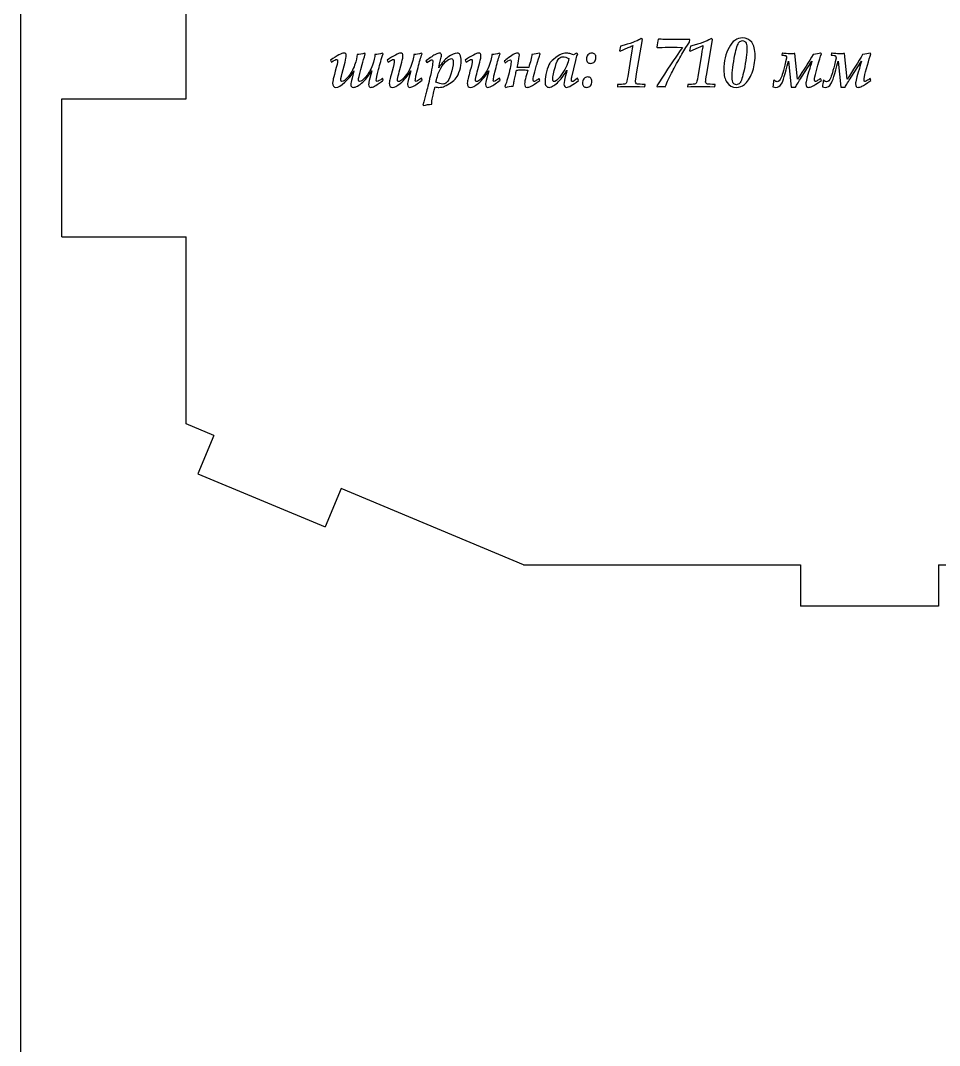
# Model space of a CAD drawing. Header units: millimetres. Extents: x 0 to 148, y -148 to 0.
# Drawn here: x 0 to 33.29, y -74 to -36.88 of the extents above; entities that cross this region are included whole.
import ezdxf

# ---------------------------------------------------------------- set-up
doc = ezdxf.new("R2010")
doc.units = ezdxf.units.MM
doc.linetypes.add('K5LT32768', pattern=[0])
doc.linetypes.add('K5LT_BASIC', pattern=[0])

# ---------------------------------------------------------------- blocks, each defined once
blk = doc.blocks.new('U0')
at = {"color": 5, "linetype": 'K5LT_BASIC', "true_color": 0x0000ff}
blk.add_line((0, 0), (0, -148), dxfattribs=at)

msp = doc.modelspace()

# ---------------------------------------------------------------- linework, layer by layer
at = {"color": 5, "linetype": 'K5LT_BASIC', "true_color": 0x0000ff}
for p, q in [((6, -39.718), (6, -32.654)), ((1.5, -44.718), (1.5, -39.718)), ((1.5, -39.718), (6, -39.718)), ((1.5, -44.718), (6, -44.718)), ((6, -51.493), (6, -44.718)), ((6.998, -51.909), (6, -51.493)), ((6.998, -51.909), (6.42, -53.293)), ((6.42, -53.293), (11.035, -55.218)), ((11.612, -53.834), (11.035, -55.218)), ((18.218, -56.589), (11.612, -53.834)), ((18.218, -56.589), (28.253, -56.589)), ((28.253, -56.589), (28.253, -58.089)), ((33.253, -56.589), (33.253, -58.089)), ((33.253, -56.589), (43.288, -56.589)), ((33.253, -58.089), (28.253, -58.089))]:
    msp.add_line(p, q, dxfattribs=at)
at = {"color": 250, "linetype": 'K5LT32768', "true_color": 0x333333}
for points, knots in [([(21.624, -39.283), (21.624, -39.283), (21.63, -39.194), (21.63, -39.194), (21.77, -39.194), (21.77, -39.194), (21.857, -39.194), (21.911, -39.179), (21.935, -39.15), (21.951, -39.129), (21.972, -39.049), (21.996, -38.909), (21.996, -38.909), (22.127, -38.12), (22.127, -38.12), (22.157, -37.937), (22.175, -37.826), (22.178, -37.787), (22.163, -37.796), (22.11, -37.82), (22.018, -37.862), (22.018, -37.862), (21.719, -37.997), (21.719, -37.997), (21.696, -37.979), (21.696, -37.979), (21.736, -37.81), (21.736, -37.81), (21.867, -37.776), (21.867, -37.776), (22.022, -37.733), (22.154, -37.69), (22.26, -37.646), (22.367, -37.602), (22.442, -37.565), (22.487, -37.535), (22.487, -37.535), (22.532, -37.57), (22.532, -37.57), (22.317, -38.818), (22.317, -38.818), (22.291, -38.969), (22.278, -39.063), (22.278, -39.099), (22.278, -39.134), (22.291, -39.159), (22.318, -39.173), (22.344, -39.187), (22.413, -39.194), (22.524, -39.194), (22.524, -39.194), (22.626, -39.194), (22.626, -39.194), (22.613, -39.283), (22.613, -39.283), (22.338, -39.274), (22.175, -39.27), (22.124, -39.27), (21.936, -39.27), (21.769, -39.274), (21.624, -39.283)], [0, 0, 0, 0, 0.043478, 0.043478, 0.086957, 0.086957, 0.086957, 0.130435, 0.130435, 0.130435, 0.173913, 0.173913, 0.173913, 0.217391, 0.217391, 0.217391, 0.26087, 0.26087, 0.26087, 0.304348, 0.304348, 0.304348, 0.347826, 0.347826, 0.391304, 0.391304, 0.434783, 0.434783, 0.478261, 0.478261, 0.478261, 0.521739, 0.521739, 0.521739, 0.565217, 0.565217, 0.565217, 0.608696, 0.608696, 0.652174, 0.652174, 0.652174, 0.695652, 0.695652, 0.695652, 0.73913, 0.73913, 0.73913, 0.782609, 0.782609, 0.782609, 0.826087, 0.826087, 0.869565, 0.869565, 0.869565, 0.913043, 0.913043, 0.913043, 1, 1, 1, 1]), ([(23.065, -39.278), (23.065, -39.278), (23.049, -39.248), (23.049, -39.248), (23.323, -38.824), (23.323, -38.824), (23.653, -38.333), (23.87, -38.01), (23.976, -37.855), (23.699, -37.852), (23.531, -37.85), (23.472, -37.85), (23.312, -37.85), (23.174, -37.855), (23.059, -37.865), (23.059, -37.865), (23.046, -37.849), (23.046, -37.849), (23.071, -37.724), (23.088, -37.632), (23.096, -37.57), (23.096, -37.57), (23.109, -37.555), (23.109, -37.555), (23.168, -37.56), (23.24, -37.563), (23.326, -37.566), (23.326, -37.566), (23.56, -37.571), (23.56, -37.571), (23.631, -37.571), (23.858, -37.57), (24.243, -37.568), (24.243, -37.568), (24.237, -37.661), (24.237, -37.661), (24.202, -37.702), (24.134, -37.807), (24.033, -37.975), (23.932, -38.147), (23.83, -38.324), (23.731, -38.506), (23.662, -38.629), (23.577, -38.797), (23.475, -39.008), (23.431, -39.099), (23.392, -39.188), (23.358, -39.278), (23.358, -39.278), (23.331, -39.276), (23.331, -39.276), (23.148, -39.27), (23.148, -39.27), (23.122, -39.27), (23.094, -39.272), (23.065, -39.278)], [0, 0, 0, 0, 0.05, 0.05, 0.1, 0.1, 0.1, 0.15, 0.15, 0.15, 0.2, 0.2, 0.2, 0.25, 0.25, 0.25, 0.3, 0.3, 0.3, 0.35, 0.35, 0.35, 0.4, 0.4, 0.4, 0.45, 0.45, 0.45, 0.5, 0.5, 0.5, 0.55, 0.55, 0.55, 0.6, 0.6, 0.6, 0.65, 0.65, 0.65, 0.7, 0.7, 0.7, 0.75, 0.75, 0.75, 0.8, 0.8, 0.8, 0.85, 0.85, 0.9, 0.9, 0.9, 1, 1, 1, 1]), ([(24.164, -39.283), (24.164, -39.283), (24.17, -39.194), (24.17, -39.194), (24.31, -39.194), (24.31, -39.194), (24.397, -39.194), (24.452, -39.179), (24.475, -39.15), (24.491, -39.129), (24.512, -39.049), (24.536, -38.909), (24.536, -38.909), (24.667, -38.12), (24.667, -38.12), (24.697, -37.937), (24.715, -37.826), (24.718, -37.787), (24.703, -37.796), (24.65, -37.82), (24.558, -37.862), (24.558, -37.862), (24.259, -37.997), (24.259, -37.997), (24.236, -37.979), (24.236, -37.979), (24.276, -37.81), (24.276, -37.81), (24.407, -37.776), (24.407, -37.776), (24.562, -37.733), (24.694, -37.69), (24.8, -37.646), (24.907, -37.602), (24.982, -37.565), (25.027, -37.535), (25.027, -37.535), (25.073, -37.57), (25.073, -37.57), (24.857, -38.818), (24.857, -38.818), (24.831, -38.969), (24.818, -39.063), (24.818, -39.099), (24.818, -39.134), (24.831, -39.159), (24.858, -39.173), (24.884, -39.187), (24.953, -39.194), (25.064, -39.194), (25.064, -39.194), (25.167, -39.194), (25.167, -39.194), (25.153, -39.283), (25.153, -39.283), (24.878, -39.274), (24.715, -39.27), (24.664, -39.27), (24.476, -39.27), (24.309, -39.274), (24.164, -39.283)], [0, 0, 0, 0, 0.043478, 0.043478, 0.086957, 0.086957, 0.086957, 0.130435, 0.130435, 0.130435, 0.173913, 0.173913, 0.173913, 0.217391, 0.217391, 0.217391, 0.26087, 0.26087, 0.26087, 0.304348, 0.304348, 0.304348, 0.347826, 0.347826, 0.391304, 0.391304, 0.434783, 0.434783, 0.478261, 0.478261, 0.478261, 0.521739, 0.521739, 0.521739, 0.565217, 0.565217, 0.565217, 0.608696, 0.608696, 0.652174, 0.652174, 0.652174, 0.695652, 0.695652, 0.695652, 0.73913, 0.73913, 0.73913, 0.782609, 0.782609, 0.782609, 0.826087, 0.826087, 0.869565, 0.869565, 0.869565, 0.913043, 0.913043, 0.913043, 1, 1, 1, 1]), ([(25.481, -38.673), (25.481, -38.355), (25.543, -38.082), (25.667, -37.855), (25.79, -37.628), (25.952, -37.515), (26.153, -37.515), (26.294, -37.515), (26.406, -37.567), (26.487, -37.671), (26.569, -37.775), (26.609, -37.939), (26.609, -38.161), (26.609, -38.383), (26.572, -38.59), (26.499, -38.781), (26.425, -38.972), (26.334, -39.112), (26.224, -39.201), (26.142, -39.269), (26.043, -39.303), (25.928, -39.303), (25.782, -39.303), (25.669, -39.241), (25.586, -39.117), (25.516, -39.013), (25.481, -38.866), (25.481, -38.673)], [0, 0, 0, 0, 0.1, 0.1, 0.1, 0.2, 0.2, 0.2, 0.3, 0.3, 0.3, 0.4, 0.4, 0.4, 0.5, 0.5, 0.5, 0.6, 0.6, 0.6, 0.7, 0.7, 0.7, 0.8, 0.8, 0.8, 1, 1, 1, 1]), ([(25.779, -38.941), (25.779, -39.041), (25.792, -39.11), (25.82, -39.149), (25.847, -39.187), (25.884, -39.206), (25.932, -39.206), (25.981, -39.206), (26.021, -39.187), (26.055, -39.148), (26.107, -39.089), (26.158, -38.932), (26.21, -38.678), (26.278, -38.345), (26.312, -38.071), (26.312, -37.856), (26.312, -37.772), (26.297, -37.71), (26.267, -37.671), (26.237, -37.631), (26.198, -37.611), (26.151, -37.611), (26.106, -37.611), (26.068, -37.63), (26.036, -37.667), (25.978, -37.733), (25.925, -37.886), (25.878, -38.126), (25.812, -38.464), (25.779, -38.736), (25.779, -38.941)], [0, 0, 0, 0, 0.090909, 0.090909, 0.090909, 0.181818, 0.181818, 0.181818, 0.272727, 0.272727, 0.272727, 0.363636, 0.363636, 0.363636, 0.454545, 0.454545, 0.454545, 0.545455, 0.545455, 0.545455, 0.636364, 0.636364, 0.636364, 0.727273, 0.727273, 0.727273, 0.818182, 0.818182, 0.818182, 1, 1, 1, 1]), ([(12.837, -38.113), (12.923, -38.11), (13.014, -38.093), (13.111, -38.063), (13.111, -38.063), (13.133, -38.087), (13.133, -38.087), (13.075, -38.264), (13.02, -38.455), (12.915, -38.865), (12.889, -38.993), (12.889, -39.043), (12.889, -39.073), (12.901, -39.087), (12.926, -39.087), (12.959, -39.087), (13.021, -39.05), (13.111, -38.975), (13.111, -38.975), (13.133, -39.046), (13.133, -39.046), (13.125, -39.051), (13.1, -39.07), (13.06, -39.1), (12.957, -39.177), (12.879, -39.23), (12.827, -39.259), (12.774, -39.288), (12.728, -39.303), (12.688, -39.303), (12.636, -39.303), (12.61, -39.268), (12.61, -39.199), (12.61, -39.157), (12.624, -39.082), (12.653, -38.974), (12.653, -38.974), (12.724, -38.702), (12.724, -38.702), (12.647, -38.847), (12.539, -38.983), (12.401, -39.111), (12.262, -39.239), (12.147, -39.303), (12.055, -39.303), (11.996, -39.303), (11.965, -39.268), (11.965, -39.199), (11.965, -39.157), (11.98, -39.082), (12.009, -38.974), (12.009, -38.974), (12.08, -38.702), (12.08, -38.702), (11.998, -38.856), (11.889, -38.994), (11.753, -39.118), (11.615, -39.241), (11.506, -39.303), (11.423, -39.303), (11.346, -39.303), (11.307, -39.25), (11.307, -39.145), (11.307, -39.109), (11.311, -39.071), (11.321, -39.032), (11.33, -38.992), (11.358, -38.889), (11.404, -38.722), (11.46, -38.512), (11.488, -38.385), (11.488, -38.34), (11.488, -38.306), (11.476, -38.289), (11.453, -38.289), (11.427, -38.289), (11.363, -38.323), (11.263, -38.389), (11.263, -38.389), (11.233, -38.318), (11.233, -38.318), (11.469, -38.148), (11.631, -38.063), (11.718, -38.063), (11.774, -38.063), (11.802, -38.096), (11.802, -38.162), (11.802, -38.204), (11.787, -38.279), (11.758, -38.389), (11.758, -38.389), (11.684, -38.659), (11.684, -38.659), (11.631, -38.857), (11.604, -38.984), (11.604, -39.04), (11.604, -39.077), (11.618, -39.095), (11.646, -39.095), (11.69, -39.095), (11.763, -39.037), (11.864, -38.921), (11.966, -38.805), (12.046, -38.665), (12.104, -38.5), (12.161, -38.336), (12.191, -38.207), (12.194, -38.113), (12.28, -38.11), (12.372, -38.093), (12.47, -38.063), (12.47, -38.063), (12.491, -38.087), (12.491, -38.087), (12.444, -38.23), (12.405, -38.359), (12.374, -38.474), (12.374, -38.474), (12.324, -38.659), (12.324, -38.659), (12.27, -38.858), (12.243, -38.985), (12.243, -39.041), (12.243, -39.077), (12.258, -39.095), (12.285, -39.095), (12.329, -39.095), (12.403, -39.037), (12.505, -38.922), (12.607, -38.807), (12.687, -38.668), (12.746, -38.503), (12.804, -38.338), (12.835, -38.208), (12.837, -38.113)], [0, 0, 0, 0, 0.021739, 0.021739, 0.021739, 0.043478, 0.043478, 0.043478, 0.065217, 0.065217, 0.086957, 0.086957, 0.086957, 0.108696, 0.108696, 0.108696, 0.130435, 0.130435, 0.130435, 0.152174, 0.152174, 0.152174, 0.173913, 0.173913, 0.173913, 0.195652, 0.195652, 0.195652, 0.217391, 0.217391, 0.217391, 0.23913, 0.23913, 0.23913, 0.26087, 0.26087, 0.26087, 0.282609, 0.282609, 0.282609, 0.304348, 0.304348, 0.304348, 0.326087, 0.326087, 0.326087, 0.347826, 0.347826, 0.347826, 0.369565, 0.369565, 0.369565, 0.391304, 0.391304, 0.391304, 0.413043, 0.413043, 0.413043, 0.434783, 0.434783, 0.434783, 0.456522, 0.456522, 0.456522, 0.478261, 0.478261, 0.478261, 0.5, 0.5, 0.5, 0.521739, 0.521739, 0.521739, 0.543478, 0.543478, 0.543478, 0.565217, 0.565217, 0.565217, 0.586957, 0.586957, 0.586957, 0.608696, 0.608696, 0.608696, 0.630435, 0.630435, 0.630435, 0.652174, 0.652174, 0.652174, 0.673913, 0.673913, 0.673913, 0.695652, 0.695652, 0.695652, 0.717391, 0.717391, 0.717391, 0.73913, 0.73913, 0.73913, 0.76087, 0.76087, 0.76087, 0.782609, 0.782609, 0.782609, 0.804348, 0.804348, 0.804348, 0.826087, 0.826087, 0.826087, 0.847826, 0.847826, 0.847826, 0.869565, 0.869565, 0.869565, 0.891304, 0.891304, 0.891304, 0.913043, 0.913043, 0.913043, 0.934783, 0.934783, 0.934783, 0.956522, 0.956522, 0.956522, 1, 1, 1, 1]), ([(13.318, -38.391), (13.318, -38.391), (13.288, -38.32), (13.288, -38.32), (13.399, -38.239), (13.497, -38.176), (13.58, -38.131), (13.664, -38.086), (13.727, -38.063), (13.771, -38.063), (13.799, -38.063), (13.82, -38.071), (13.834, -38.086), (13.848, -38.101), (13.856, -38.126), (13.856, -38.162), (13.856, -38.204), (13.841, -38.28), (13.811, -38.389), (13.811, -38.389), (13.737, -38.659), (13.737, -38.659), (13.71, -38.761), (13.687, -38.858), (13.669, -38.951), (13.661, -38.991), (13.657, -39.021), (13.657, -39.04), (13.657, -39.058), (13.66, -39.072), (13.668, -39.081), (13.677, -39.09), (13.687, -39.095), (13.7, -39.095), (13.718, -39.095), (13.74, -39.086), (13.768, -39.068), (13.811, -39.041), (13.866, -38.985), (13.932, -38.903), (13.999, -38.821), (14.056, -38.729), (14.105, -38.628), (14.153, -38.527), (14.189, -38.429), (14.212, -38.336), (14.236, -38.242), (14.249, -38.168), (14.254, -38.114), (14.337, -38.111), (14.427, -38.094), (14.524, -38.063), (14.524, -38.063), (14.545, -38.088), (14.545, -38.088), (14.503, -38.217), (14.455, -38.381), (14.4, -38.583), (14.334, -38.826), (14.302, -38.98), (14.302, -39.043), (14.302, -39.073), (14.314, -39.087), (14.339, -39.087), (14.349, -39.087), (14.364, -39.081), (14.386, -39.069), (14.436, -39.04), (14.483, -39.008), (14.524, -38.973), (14.524, -38.973), (14.549, -39.044), (14.549, -39.044), (14.323, -39.207), (14.323, -39.207), (14.261, -39.248), (14.214, -39.274), (14.182, -39.286), (14.15, -39.297), (14.124, -39.303), (14.101, -39.303), (14.076, -39.303), (14.057, -39.294), (14.028, -39.259), (14.021, -39.233), (14.021, -39.199), (14.021, -39.157), (14.035, -39.083), (14.064, -38.974), (14.064, -38.974), (14.137, -38.703), (14.137, -38.703), (14.036, -38.885), (13.907, -39.039), (13.751, -39.167), (13.64, -39.258), (13.548, -39.303), (13.476, -39.303), (13.44, -39.303), (13.412, -39.291), (13.391, -39.267), (13.37, -39.242), (13.36, -39.203), (13.36, -39.149), (13.36, -39.12), (13.363, -39.092), (13.368, -39.064), (13.375, -39.027), (13.393, -38.957), (13.422, -38.853), (13.422, -38.853), (13.458, -38.721), (13.458, -38.721), (13.514, -38.519), (13.542, -38.392), (13.542, -38.343), (13.542, -38.326), (13.539, -38.314), (13.532, -38.305), (13.525, -38.296), (13.517, -38.292), (13.506, -38.292), (13.481, -38.292), (13.418, -38.325), (13.318, -38.391)], [0, 0, 0, 0, 0.023256, 0.023256, 0.023256, 0.046512, 0.046512, 0.046512, 0.069767, 0.069767, 0.069767, 0.093023, 0.093023, 0.093023, 0.116279, 0.116279, 0.116279, 0.139535, 0.139535, 0.139535, 0.162791, 0.162791, 0.162791, 0.186047, 0.186047, 0.186047, 0.209302, 0.209302, 0.209302, 0.232558, 0.232558, 0.232558, 0.255814, 0.255814, 0.255814, 0.27907, 0.27907, 0.27907, 0.302326, 0.302326, 0.302326, 0.325581, 0.325581, 0.325581, 0.348837, 0.348837, 0.348837, 0.372093, 0.372093, 0.372093, 0.395349, 0.395349, 0.395349, 0.418605, 0.418605, 0.418605, 0.44186, 0.44186, 0.44186, 0.465116, 0.465116, 0.465116, 0.488372, 0.488372, 0.488372, 0.511628, 0.511628, 0.511628, 0.534884, 0.534884, 0.534884, 0.55814, 0.55814, 0.581395, 0.581395, 0.581395, 0.604651, 0.604651, 0.604651, 0.627907, 0.627907, 0.627907, 0.651163, 0.651163, 0.674419, 0.674419, 0.674419, 0.697674, 0.697674, 0.697674, 0.72093, 0.72093, 0.72093, 0.744186, 0.744186, 0.744186, 0.767442, 0.767442, 0.767442, 0.790698, 0.790698, 0.790698, 0.813953, 0.813953, 0.813953, 0.837209, 0.837209, 0.837209, 0.860465, 0.860465, 0.860465, 0.883721, 0.883721, 0.883721, 0.906977, 0.906977, 0.906977, 0.930233, 0.930233, 0.930233, 0.953488, 0.953488, 0.953488, 1, 1, 1, 1]), ([(14.603, -39.963), (14.603, -39.963), (14.577, -39.943), (14.577, -39.943), (14.621, -39.791), (14.657, -39.658), (14.686, -39.543), (14.712, -39.444), (14.758, -39.259), (14.821, -38.987), (14.899, -38.654), (14.938, -38.441), (14.938, -38.346), (14.938, -38.318), (14.927, -38.305), (14.906, -38.305), (14.879, -38.305), (14.817, -38.339), (14.717, -38.408), (14.717, -38.408), (14.684, -38.345), (14.684, -38.345), (14.852, -38.22), (14.968, -38.142), (15.032, -38.11), (15.096, -38.079), (15.147, -38.063), (15.185, -38.063), (15.205, -38.063), (15.221, -38.07), (15.232, -38.084), (15.244, -38.098), (15.25, -38.116), (15.25, -38.141), (15.25, -38.158), (15.247, -38.18), (15.242, -38.206), (15.242, -38.206), (15.184, -38.455), (15.184, -38.455), (15.149, -38.59), (15.149, -38.59), (15.263, -38.419), (15.374, -38.293), (15.484, -38.212), (15.618, -38.113), (15.731, -38.063), (15.822, -38.063), (15.863, -38.063), (15.894, -38.08), (15.914, -38.114), (15.95, -38.175), (15.968, -38.251), (15.968, -38.342), (15.968, -38.446), (15.949, -38.559), (15.91, -38.683), (15.871, -38.806), (15.829, -38.899), (15.783, -38.96), (15.737, -39.023), (15.675, -39.079), (15.596, -39.131), (15.517, -39.183), (15.438, -39.227), (15.36, -39.264), (15.308, -39.29), (15.241, -39.303), (15.16, -39.303), (15.117, -39.303), (15.072, -39.297), (15.025, -39.286), (15.025, -39.286), (14.991, -39.402), (14.991, -39.402), (14.976, -39.454), (14.954, -39.545), (14.924, -39.677), (14.915, -39.718), (14.908, -39.756), (14.904, -39.789), (14.899, -39.824), (14.897, -39.863), (14.896, -39.91), (14.786, -39.918), (14.688, -39.935), (14.603, -39.963)], [0, 0, 0, 0, 0.033333, 0.033333, 0.033333, 0.066667, 0.066667, 0.066667, 0.1, 0.1, 0.1, 0.133333, 0.133333, 0.133333, 0.166667, 0.166667, 0.166667, 0.2, 0.2, 0.2, 0.233333, 0.233333, 0.233333, 0.266667, 0.266667, 0.266667, 0.3, 0.3, 0.3, 0.333333, 0.333333, 0.333333, 0.366667, 0.366667, 0.366667, 0.4, 0.4, 0.4, 0.433333, 0.433333, 0.466667, 0.466667, 0.466667, 0.5, 0.5, 0.5, 0.533333, 0.533333, 0.533333, 0.566667, 0.566667, 0.566667, 0.6, 0.6, 0.6, 0.633333, 0.633333, 0.633333, 0.666667, 0.666667, 0.666667, 0.7, 0.7, 0.7, 0.733333, 0.733333, 0.733333, 0.766667, 0.766667, 0.766667, 0.8, 0.8, 0.8, 0.833333, 0.833333, 0.833333, 0.866667, 0.866667, 0.866667, 0.9, 0.9, 0.9, 0.933333, 0.933333, 0.933333, 1, 1, 1, 1]), ([(16.143, -38.391), (16.143, -38.391), (16.113, -38.32), (16.113, -38.32), (16.225, -38.239), (16.322, -38.176), (16.406, -38.131), (16.489, -38.086), (16.553, -38.063), (16.597, -38.063), (16.625, -38.063), (16.646, -38.071), (16.66, -38.086), (16.674, -38.101), (16.681, -38.126), (16.681, -38.162), (16.681, -38.204), (16.666, -38.28), (16.636, -38.389), (16.636, -38.389), (16.563, -38.659), (16.563, -38.659), (16.535, -38.761), (16.512, -38.858), (16.494, -38.951), (16.486, -38.991), (16.482, -39.021), (16.482, -39.04), (16.482, -39.058), (16.486, -39.072), (16.494, -39.081), (16.502, -39.09), (16.512, -39.095), (16.526, -39.095), (16.543, -39.095), (16.565, -39.086), (16.593, -39.068), (16.636, -39.041), (16.691, -38.985), (16.757, -38.903), (16.824, -38.821), (16.882, -38.729), (16.93, -38.628), (16.978, -38.527), (17.014, -38.429), (17.038, -38.336), (17.061, -38.242), (17.075, -38.168), (17.079, -38.114), (17.163, -38.111), (17.253, -38.094), (17.349, -38.063), (17.349, -38.063), (17.37, -38.088), (17.37, -38.088), (17.328, -38.217), (17.28, -38.381), (17.225, -38.583), (17.16, -38.826), (17.127, -38.98), (17.127, -39.043), (17.127, -39.073), (17.139, -39.087), (17.164, -39.087), (17.174, -39.087), (17.19, -39.081), (17.211, -39.069), (17.262, -39.04), (17.308, -39.008), (17.349, -38.973), (17.349, -38.973), (17.374, -39.044), (17.374, -39.044), (17.148, -39.207), (17.148, -39.207), (17.086, -39.248), (17.039, -39.274), (17.008, -39.286), (16.976, -39.297), (16.949, -39.303), (16.926, -39.303), (16.901, -39.303), (16.882, -39.294), (16.853, -39.259), (16.846, -39.233), (16.846, -39.199), (16.846, -39.157), (16.86, -39.083), (16.889, -38.974), (16.889, -38.974), (16.962, -38.703), (16.962, -38.703), (16.861, -38.885), (16.733, -39.039), (16.577, -39.167), (16.465, -39.258), (16.373, -39.303), (16.302, -39.303), (16.265, -39.303), (16.237, -39.291), (16.216, -39.267), (16.195, -39.242), (16.185, -39.203), (16.185, -39.149), (16.185, -39.12), (16.188, -39.092), (16.194, -39.064), (16.2, -39.027), (16.218, -38.957), (16.247, -38.853), (16.247, -38.853), (16.283, -38.721), (16.283, -38.721), (16.339, -38.519), (16.367, -38.392), (16.367, -38.343), (16.367, -38.326), (16.364, -38.314), (16.357, -38.305), (16.351, -38.296), (16.342, -38.292), (16.331, -38.292), (16.307, -38.292), (16.244, -38.325), (16.143, -38.391)], [0, 0, 0, 0, 0.023256, 0.023256, 0.023256, 0.046512, 0.046512, 0.046512, 0.069767, 0.069767, 0.069767, 0.093023, 0.093023, 0.093023, 0.116279, 0.116279, 0.116279, 0.139535, 0.139535, 0.139535, 0.162791, 0.162791, 0.162791, 0.186047, 0.186047, 0.186047, 0.209302, 0.209302, 0.209302, 0.232558, 0.232558, 0.232558, 0.255814, 0.255814, 0.255814, 0.27907, 0.27907, 0.27907, 0.302326, 0.302326, 0.302326, 0.325581, 0.325581, 0.325581, 0.348837, 0.348837, 0.348837, 0.372093, 0.372093, 0.372093, 0.395349, 0.395349, 0.395349, 0.418605, 0.418605, 0.418605, 0.44186, 0.44186, 0.44186, 0.465116, 0.465116, 0.465116, 0.488372, 0.488372, 0.488372, 0.511628, 0.511628, 0.511628, 0.534884, 0.534884, 0.534884, 0.55814, 0.55814, 0.581395, 0.581395, 0.581395, 0.604651, 0.604651, 0.604651, 0.627907, 0.627907, 0.627907, 0.651163, 0.651163, 0.674419, 0.674419, 0.674419, 0.697674, 0.697674, 0.697674, 0.72093, 0.72093, 0.72093, 0.744186, 0.744186, 0.744186, 0.767442, 0.767442, 0.767442, 0.790698, 0.790698, 0.790698, 0.813953, 0.813953, 0.813953, 0.837209, 0.837209, 0.837209, 0.860465, 0.860465, 0.860465, 0.883721, 0.883721, 0.883721, 0.906977, 0.906977, 0.906977, 0.930233, 0.930233, 0.930233, 0.953488, 0.953488, 0.953488, 1, 1, 1, 1]), ([(18.379, -38.684), (18.321, -38.675), (18.248, -38.67), (18.161, -38.67), (18.088, -38.67), (18.024, -38.675), (17.968, -38.684), (17.954, -38.739), (17.941, -38.798), (17.929, -38.864), (17.92, -38.913), (17.905, -38.983), (17.885, -39.073), (17.871, -39.136), (17.86, -39.197), (17.852, -39.255), (17.746, -39.262), (17.655, -39.278), (17.58, -39.303), (17.58, -39.303), (17.549, -39.271), (17.549, -39.271), (17.585, -39.182), (17.616, -39.085), (17.645, -38.977), (17.645, -38.977), (17.676, -38.864), (17.676, -38.864), (17.741, -38.618), (17.773, -38.444), (17.773, -38.345), (17.773, -38.32), (17.764, -38.307), (17.745, -38.307), (17.73, -38.307), (17.702, -38.32), (17.659, -38.345), (17.616, -38.37), (17.582, -38.393), (17.558, -38.414), (17.558, -38.414), (17.526, -38.347), (17.526, -38.347), (17.534, -38.342), (17.567, -38.317), (17.625, -38.271), (17.804, -38.132), (17.928, -38.063), (18, -38.063), (18.047, -38.063), (18.071, -38.088), (18.071, -38.135), (18.071, -38.179), (18.051, -38.297), (18.01, -38.489), (18.01, -38.489), (17.989, -38.58), (17.989, -38.58), (18.093, -38.586), (18.164, -38.589), (18.2, -38.589), (18.2, -38.589), (18.41, -38.587), (18.41, -38.587), (18.472, -38.382), (18.51, -38.223), (18.524, -38.108), (18.644, -38.098), (18.734, -38.083), (18.796, -38.063), (18.796, -38.063), (18.828, -38.092), (18.828, -38.092), (18.81, -38.136), (18.79, -38.194), (18.769, -38.267), (18.769, -38.267), (18.73, -38.391), (18.73, -38.391), (18.715, -38.436), (18.704, -38.472), (18.697, -38.497), (18.697, -38.497), (18.629, -38.735), (18.629, -38.735), (18.591, -38.865), (18.573, -38.968), (18.573, -39.043), (18.573, -39.074), (18.582, -39.09), (18.6, -39.09), (18.619, -39.09), (18.651, -39.075), (18.696, -39.046), (18.741, -39.018), (18.771, -38.995), (18.786, -38.978), (18.786, -38.978), (18.817, -39.052), (18.817, -39.052), (18.661, -39.165), (18.554, -39.235), (18.496, -39.262), (18.438, -39.289), (18.389, -39.303), (18.351, -39.303), (18.291, -39.303), (18.261, -39.259), (18.261, -39.169), (18.261, -39.116), (18.277, -39.032), (18.31, -38.918), (18.31, -38.918), (18.35, -38.781), (18.35, -38.781), (18.362, -38.739), (18.372, -38.707), (18.379, -38.684)], [0, 0, 0, 0, 0.025, 0.025, 0.025, 0.05, 0.05, 0.05, 0.075, 0.075, 0.075, 0.1, 0.1, 0.1, 0.125, 0.125, 0.125, 0.15, 0.15, 0.15, 0.175, 0.175, 0.175, 0.2, 0.2, 0.2, 0.225, 0.225, 0.225, 0.25, 0.25, 0.25, 0.275, 0.275, 0.275, 0.3, 0.3, 0.3, 0.325, 0.325, 0.325, 0.35, 0.35, 0.35, 0.375, 0.375, 0.375, 0.4, 0.4, 0.4, 0.425, 0.425, 0.425, 0.45, 0.45, 0.45, 0.475, 0.475, 0.475, 0.5, 0.5, 0.5, 0.525, 0.525, 0.525, 0.55, 0.55, 0.55, 0.575, 0.575, 0.575, 0.6, 0.6, 0.6, 0.625, 0.625, 0.625, 0.65, 0.65, 0.65, 0.675, 0.675, 0.675, 0.7, 0.7, 0.7, 0.725, 0.725, 0.725, 0.75, 0.75, 0.75, 0.775, 0.775, 0.775, 0.8, 0.8, 0.8, 0.825, 0.825, 0.825, 0.85, 0.85, 0.85, 0.875, 0.875, 0.875, 0.9, 0.9, 0.9, 0.925, 0.925, 0.925, 0.95, 0.95, 0.95, 1, 1, 1, 1]), ([(20.183, -38.971), (20.183, -38.971), (20.21, -39.051), (20.21, -39.051), (20.004, -39.219), (19.859, -39.303), (19.776, -39.303), (19.749, -39.303), (19.729, -39.294), (19.715, -39.277), (19.696, -39.253), (19.687, -39.223), (19.687, -39.187), (19.687, -39.138), (19.716, -38.998), (19.774, -38.768), (19.774, -38.768), (19.796, -38.68), (19.796, -38.68), (19.695, -38.839), (19.626, -38.942), (19.587, -38.989), (19.522, -39.068), (19.461, -39.132), (19.404, -39.178), (19.346, -39.224), (19.289, -39.259), (19.232, -39.282), (19.198, -39.296), (19.169, -39.303), (19.145, -39.303), (19.101, -39.303), (19.065, -39.286), (19.04, -39.252), (19.014, -39.218), (19.002, -39.162), (19.002, -39.082), (19.002, -38.987), (19.019, -38.873), (19.055, -38.739), (19.091, -38.607), (19.13, -38.503), (19.17, -38.431), (19.192, -38.393), (19.237, -38.346), (19.306, -38.292), (19.438, -38.187), (19.532, -38.124), (19.586, -38.099), (19.64, -38.075), (19.699, -38.063), (19.762, -38.063), (19.808, -38.063), (19.853, -38.069), (19.898, -38.079), (19.942, -38.089), (19.986, -38.105), (20.029, -38.126), (20.029, -38.126), (20.144, -38.063), (20.144, -38.063), (20.185, -38.088), (20.185, -38.088), (20.178, -38.104), (20.17, -38.129), (20.159, -38.165), (20.159, -38.165), (20.112, -38.331), (20.112, -38.331), (19.973, -38.928), (19.973, -38.928), (19.96, -38.98), (19.954, -39.021), (19.954, -39.049), (19.954, -39.078), (19.964, -39.092), (19.984, -39.092), (20.02, -39.092), (20.086, -39.052), (20.183, -38.971)], [0, 0, 0, 0, 0.035714, 0.035714, 0.035714, 0.071429, 0.071429, 0.071429, 0.107143, 0.107143, 0.107143, 0.142857, 0.142857, 0.142857, 0.178571, 0.178571, 0.178571, 0.214286, 0.214286, 0.214286, 0.25, 0.25, 0.25, 0.285714, 0.285714, 0.285714, 0.321429, 0.321429, 0.321429, 0.357143, 0.357143, 0.357143, 0.392857, 0.392857, 0.392857, 0.428571, 0.428571, 0.428571, 0.464286, 0.464286, 0.464286, 0.5, 0.5, 0.5, 0.535714, 0.535714, 0.535714, 0.571429, 0.571429, 0.571429, 0.607143, 0.607143, 0.607143, 0.642857, 0.642857, 0.642857, 0.678571, 0.678571, 0.678571, 0.714286, 0.714286, 0.75, 0.75, 0.75, 0.785714, 0.785714, 0.785714, 0.821429, 0.821429, 0.857143, 0.857143, 0.857143, 0.892857, 0.892857, 0.892857, 0.928571, 0.928571, 0.928571, 1, 1, 1, 1]), ([(19.858, -38.253), (19.821, -38.234), (19.786, -38.221), (19.751, -38.212), (19.717, -38.203), (19.683, -38.198), (19.651, -38.198), (19.595, -38.198), (19.546, -38.217), (19.506, -38.256), (19.466, -38.294), (19.422, -38.391), (19.375, -38.546), (19.312, -38.752), (19.281, -38.906), (19.281, -39.008), (19.281, -39.037), (19.286, -39.059), (19.296, -39.073), (19.306, -39.087), (19.317, -39.095), (19.33, -39.095), (19.343, -39.095), (19.36, -39.087), (19.381, -39.074), (19.437, -39.036), (19.501, -38.971), (19.575, -38.877), (19.648, -38.783), (19.709, -38.686), (19.757, -38.585), (19.805, -38.483), (19.835, -38.393), (19.847, -38.315), (19.847, -38.315), (19.858, -38.253), (19.858, -38.253)], [0, 0, 0, 0, 0.076923, 0.076923, 0.076923, 0.153846, 0.153846, 0.153846, 0.230769, 0.230769, 0.230769, 0.307692, 0.307692, 0.307692, 0.384615, 0.384615, 0.384615, 0.461538, 0.461538, 0.461538, 0.538462, 0.538462, 0.538462, 0.615385, 0.615385, 0.615385, 0.692308, 0.692308, 0.692308, 0.769231, 0.769231, 0.769231, 0.846154, 0.846154, 0.846154, 1, 1, 1, 1]), ([(20.503, -38.283), (20.503, -38.218), (20.521, -38.165), (20.557, -38.124), (20.593, -38.084), (20.639, -38.063), (20.694, -38.063), (20.741, -38.063), (20.778, -38.077), (20.805, -38.105), (20.832, -38.133), (20.846, -38.17), (20.846, -38.217), (20.846, -38.284), (20.828, -38.336), (20.793, -38.375), (20.757, -38.415), (20.712, -38.434), (20.658, -38.434), (20.61, -38.434), (20.572, -38.421), (20.545, -38.394), (20.517, -38.368), (20.503, -38.331), (20.503, -38.283)], [0, 0, 0, 0, 0.111111, 0.111111, 0.111111, 0.222222, 0.222222, 0.222222, 0.333333, 0.333333, 0.333333, 0.444444, 0.444444, 0.444444, 0.555556, 0.555556, 0.555556, 0.666667, 0.666667, 0.666667, 0.777778, 0.777778, 0.777778, 1, 1, 1, 1]), ([(27.915, -39.295), (27.915, -39.295), (27.818, -38.355), (27.818, -38.355), (27.701, -38.825), (27.617, -39.1), (27.565, -39.181), (27.513, -39.262), (27.444, -39.303), (27.357, -39.303), (27.329, -39.303), (27.295, -39.298), (27.254, -39.288), (27.265, -39.209), (27.275, -39.132), (27.283, -39.056), (27.283, -39.056), (27.31, -39.044), (27.31, -39.044), (27.342, -39.081), (27.374, -39.1), (27.406, -39.1), (27.463, -39.1), (27.513, -39.048), (27.557, -38.944), (27.599, -38.84), (27.663, -38.609), (27.748, -38.25), (27.749, -38.241), (27.75, -38.234), (27.75, -38.23), (27.75, -38.206), (27.743, -38.185), (27.729, -38.166), (27.715, -38.148), (27.663, -38.138), (27.574, -38.137), (27.574, -38.137), (27.587, -38.066), (27.587, -38.066), (27.59, -38.066), (27.613, -38.068), (27.657, -38.072), (27.769, -38.082), (27.854, -38.086), (27.913, -38.086), (27.963, -38.086), (28.011, -38.084), (28.055, -38.079), (28.055, -38.079), (28.148, -39.004), (28.148, -39.004), (28.372, -38.679), (28.559, -38.38), (28.71, -38.108), (28.827, -38.099), (28.917, -38.084), (28.979, -38.063), (28.979, -38.063), (29.01, -38.092), (29.01, -38.092), (28.972, -38.187), (28.93, -38.322), (28.883, -38.497), (28.883, -38.497), (28.819, -38.735), (28.819, -38.735), (28.782, -38.875), (28.763, -38.977), (28.763, -39.044), (28.763, -39.074), (28.772, -39.09), (28.792, -39.09), (28.811, -39.09), (28.843, -39.075), (28.888, -39.047), (28.932, -39.018), (28.963, -38.995), (28.979, -38.978), (28.979, -38.978), (29.01, -39.051), (29.01, -39.051), (28.853, -39.165), (28.745, -39.236), (28.687, -39.263), (28.629, -39.289), (28.581, -39.303), (28.544, -39.303), (28.483, -39.303), (28.452, -39.26), (28.452, -39.174), (28.452, -39.097), (28.495, -38.924), (28.58, -38.654), (28.591, -38.617), (28.621, -38.517), (28.668, -38.355), (28.668, -38.355), (28.292, -38.939), (28.292, -38.939), (28.196, -39.086), (28.123, -39.204), (28.074, -39.295), (28.074, -39.295), (27.915, -39.295), (27.915, -39.295)], [0, 0, 0, 0, 0.027778, 0.027778, 0.027778, 0.055556, 0.055556, 0.055556, 0.083333, 0.083333, 0.083333, 0.111111, 0.111111, 0.111111, 0.138889, 0.138889, 0.138889, 0.166667, 0.166667, 0.166667, 0.194444, 0.194444, 0.194444, 0.222222, 0.222222, 0.222222, 0.25, 0.25, 0.25, 0.277778, 0.277778, 0.277778, 0.305556, 0.305556, 0.305556, 0.333333, 0.333333, 0.333333, 0.361111, 0.361111, 0.361111, 0.388889, 0.388889, 0.388889, 0.416667, 0.416667, 0.416667, 0.444444, 0.444444, 0.444444, 0.472222, 0.472222, 0.472222, 0.5, 0.5, 0.5, 0.527778, 0.527778, 0.527778, 0.555556, 0.555556, 0.555556, 0.583333, 0.583333, 0.583333, 0.611111, 0.611111, 0.611111, 0.638889, 0.638889, 0.638889, 0.666667, 0.666667, 0.666667, 0.694444, 0.694444, 0.694444, 0.722222, 0.722222, 0.722222, 0.75, 0.75, 0.75, 0.777778, 0.777778, 0.777778, 0.805556, 0.805556, 0.805556, 0.833333, 0.833333, 0.833333, 0.861111, 0.861111, 0.861111, 0.888889, 0.888889, 0.888889, 0.916667, 0.916667, 0.916667, 0.944444, 0.944444, 0.944444, 1, 1, 1, 1]), ([(29.711, -39.295), (29.711, -39.295), (29.614, -38.355), (29.614, -38.355), (29.497, -38.825), (29.413, -39.1), (29.36, -39.181), (29.309, -39.262), (29.239, -39.303), (29.153, -39.303), (29.125, -39.303), (29.09, -39.298), (29.05, -39.288), (29.061, -39.209), (29.07, -39.132), (29.079, -39.056), (29.079, -39.056), (29.106, -39.044), (29.106, -39.044), (29.138, -39.081), (29.17, -39.1), (29.201, -39.1), (29.259, -39.1), (29.309, -39.048), (29.352, -38.944), (29.395, -38.84), (29.459, -38.609), (29.544, -38.25), (29.545, -38.241), (29.545, -38.234), (29.545, -38.23), (29.545, -38.206), (29.538, -38.185), (29.524, -38.166), (29.51, -38.148), (29.459, -38.138), (29.37, -38.137), (29.37, -38.137), (29.382, -38.066), (29.382, -38.066), (29.386, -38.066), (29.409, -38.068), (29.453, -38.072), (29.564, -38.082), (29.65, -38.086), (29.709, -38.086), (29.759, -38.086), (29.807, -38.084), (29.851, -38.079), (29.851, -38.079), (29.944, -39.004), (29.944, -39.004), (30.167, -38.679), (30.354, -38.38), (30.506, -38.108), (30.623, -38.099), (30.713, -38.084), (30.775, -38.063), (30.775, -38.063), (30.806, -38.092), (30.806, -38.092), (30.768, -38.187), (30.726, -38.322), (30.679, -38.497), (30.679, -38.497), (30.615, -38.735), (30.615, -38.735), (30.578, -38.875), (30.559, -38.977), (30.559, -39.044), (30.559, -39.074), (30.568, -39.09), (30.587, -39.09), (30.606, -39.09), (30.638, -39.075), (30.683, -39.047), (30.728, -39.018), (30.759, -38.995), (30.774, -38.978), (30.774, -38.978), (30.805, -39.051), (30.805, -39.051), (30.649, -39.165), (30.541, -39.236), (30.483, -39.263), (30.425, -39.289), (30.377, -39.303), (30.34, -39.303), (30.279, -39.303), (30.248, -39.26), (30.248, -39.174), (30.248, -39.097), (30.291, -38.924), (30.376, -38.654), (30.387, -38.617), (30.417, -38.517), (30.464, -38.355), (30.464, -38.355), (30.087, -38.939), (30.087, -38.939), (29.992, -39.086), (29.919, -39.204), (29.869, -39.295), (29.869, -39.295), (29.711, -39.295), (29.711, -39.295)], [0, 0, 0, 0, 0.027778, 0.027778, 0.027778, 0.055556, 0.055556, 0.055556, 0.083333, 0.083333, 0.083333, 0.111111, 0.111111, 0.111111, 0.138889, 0.138889, 0.138889, 0.166667, 0.166667, 0.166667, 0.194444, 0.194444, 0.194444, 0.222222, 0.222222, 0.222222, 0.25, 0.25, 0.25, 0.277778, 0.277778, 0.277778, 0.305556, 0.305556, 0.305556, 0.333333, 0.333333, 0.333333, 0.361111, 0.361111, 0.361111, 0.388889, 0.388889, 0.388889, 0.416667, 0.416667, 0.416667, 0.444444, 0.444444, 0.444444, 0.472222, 0.472222, 0.472222, 0.5, 0.5, 0.5, 0.527778, 0.527778, 0.527778, 0.555556, 0.555556, 0.555556, 0.583333, 0.583333, 0.583333, 0.611111, 0.611111, 0.611111, 0.638889, 0.638889, 0.638889, 0.666667, 0.666667, 0.666667, 0.694444, 0.694444, 0.694444, 0.722222, 0.722222, 0.722222, 0.75, 0.75, 0.75, 0.777778, 0.777778, 0.777778, 0.805556, 0.805556, 0.805556, 0.833333, 0.833333, 0.833333, 0.861111, 0.861111, 0.861111, 0.888889, 0.888889, 0.888889, 0.916667, 0.916667, 0.916667, 0.944444, 0.944444, 0.944444, 1, 1, 1, 1]), ([(15.051, -39.114), (15.148, -39.16), (15.229, -39.184), (15.294, -39.184), (15.351, -39.184), (15.399, -39.166), (15.437, -39.13), (15.488, -39.081), (15.541, -38.979), (15.594, -38.823), (15.647, -38.667), (15.674, -38.523), (15.674, -38.391), (15.674, -38.339), (15.668, -38.305), (15.658, -38.288), (15.647, -38.27), (15.631, -38.262), (15.612, -38.262), (15.571, -38.262), (15.521, -38.284), (15.461, -38.329), (15.371, -38.396), (15.292, -38.489), (15.225, -38.607), (15.158, -38.726), (15.106, -38.866), (15.07, -39.027), (15.07, -39.027), (15.051, -39.114), (15.051, -39.114)], [0, 0, 0, 0, 0.090909, 0.090909, 0.090909, 0.181818, 0.181818, 0.181818, 0.272727, 0.272727, 0.272727, 0.363636, 0.363636, 0.363636, 0.454545, 0.454545, 0.454545, 0.545455, 0.545455, 0.545455, 0.636364, 0.636364, 0.636364, 0.727273, 0.727273, 0.727273, 0.818182, 0.818182, 0.818182, 1, 1, 1, 1]), ([(20.356, -39.162), (20.356, -39.09), (20.374, -39.033), (20.41, -38.991), (20.446, -38.948), (20.492, -38.927), (20.545, -38.927), (20.593, -38.927), (20.63, -38.941), (20.658, -38.969), (20.685, -38.996), (20.699, -39.035), (20.699, -39.084), (20.699, -39.15), (20.681, -39.203), (20.647, -39.243), (20.612, -39.283), (20.567, -39.303), (20.512, -39.303), (20.463, -39.303), (20.425, -39.289), (20.397, -39.262), (20.37, -39.235), (20.356, -39.201), (20.356, -39.162)], [0, 0, 0, 0, 0.111111, 0.111111, 0.111111, 0.222222, 0.222222, 0.222222, 0.333333, 0.333333, 0.333333, 0.444444, 0.444444, 0.444444, 0.555556, 0.555556, 0.555556, 0.666667, 0.666667, 0.666667, 0.777778, 0.777778, 0.777778, 1, 1, 1, 1])]:
    msp.add_open_spline(points, degree=3, knots=knots, dxfattribs=at)

# ---------------------------------------------------------------- block references
msp.add_blockref('U0', (0, 0))

doc.saveas('drawing.dxf')
